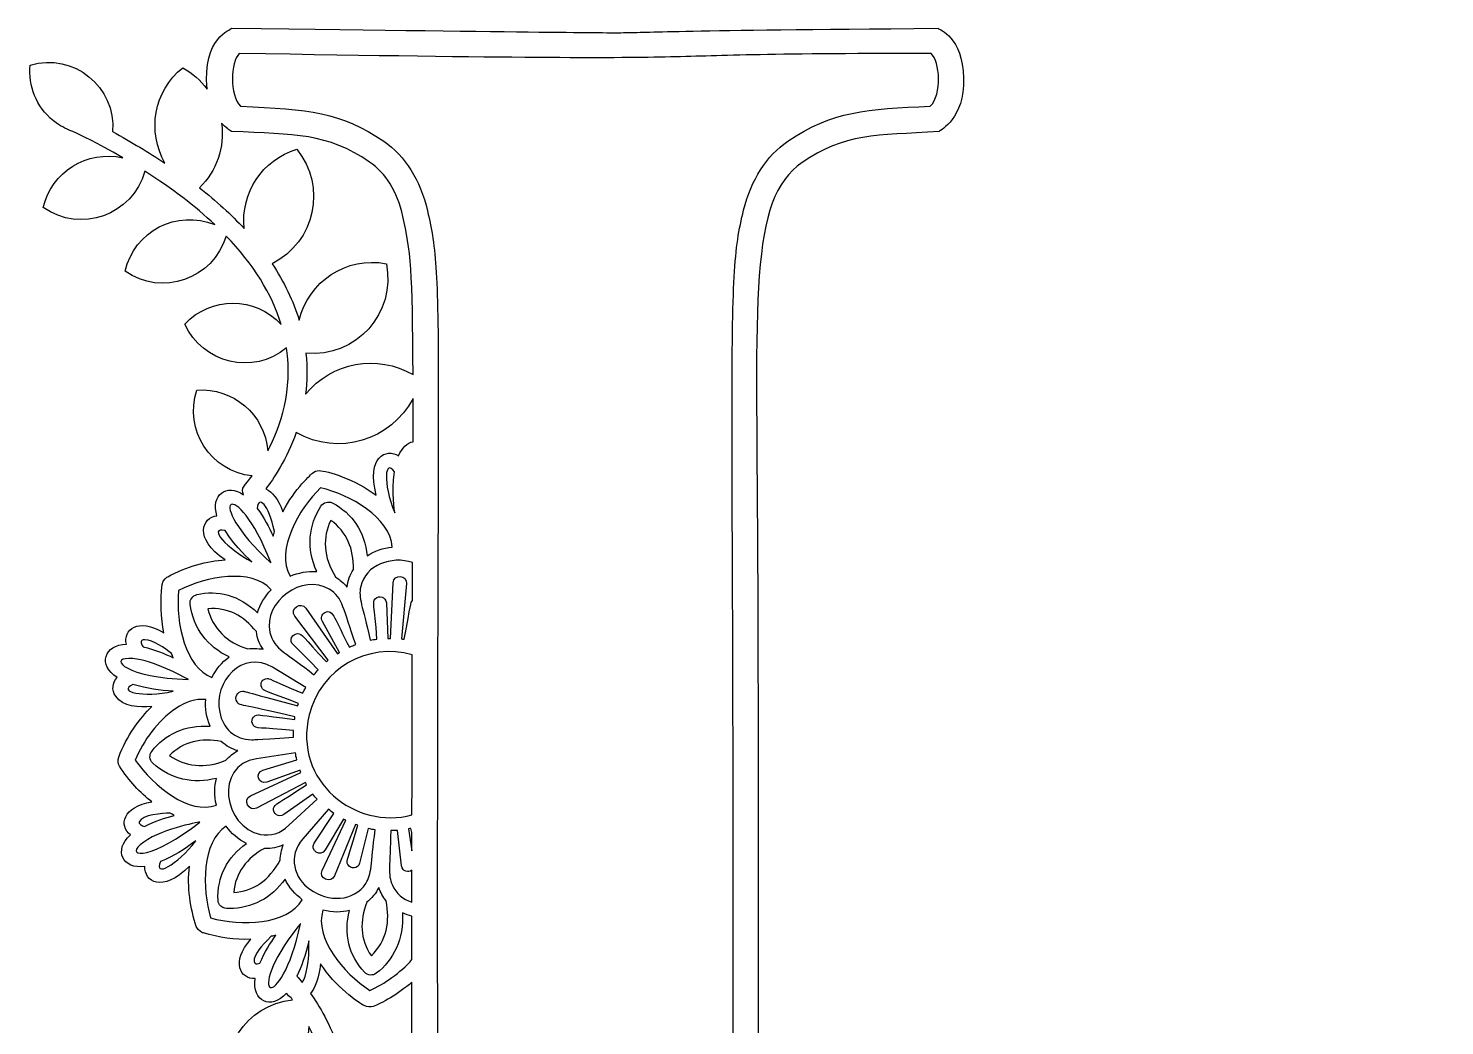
# Model space of a CAD drawing. Header units: millimetres. Extents: x -471 to 1551, y -2688 to 316.
# Drawn here: x 1432.1 to 1534.9, y -527.5 to -455.1 of the extents above; entities that cross this region are included whole.
import ezdxf

# ---------------------------------------------------------------- set-up
doc = ezdxf.new("R2010")
doc.units = ezdxf.units.MM
doc.header["$MEASUREMENT"] = 0
doc.layers.add('Layer 1', color=7, linetype='Continuous')

msp = doc.modelspace()

# ---------------------------------------------------------------- linework, layer by layer
at = {"layer": 'Layer 1', "color": 250}
for points, knots in [([(1534.3241, -535.3983), (1530.5092, -533.5369), (1526.4547, -534.5874), (1526.0677, -534.5874), (1526.0677, -534.5874), (1525.9018, -535.0297), (1524.5011, -541.4064), (1520.4651, -546.9352), (1520.4651, -546.9352), (1517.5532, -545.7926), (1513.8858, -545.9216), (1513.1485, -547.2485), (1513.1485, -547.2485), (1510.9923, -548.5018), (1508.8913, -549.5522), (1506.9377, -550.3632), (1506.9377, -550.3632), (1507.0667, -550.1236), (1507.251, -549.8103), (1507.4722, -549.4232), (1507.4722, -549.4232), (1509.1493, -549.4601), (1511.7663, -547.0458), (1512.7799, -545.3318), (1512.7799, -545.3318), (1513.7567, -543.6916), (1513.7014, -541.7197), (1512.5956, -539.7661), (1512.5956, -539.7661), (1512.5588, -539.7108), (1512.485, -539.674), (1512.3929, -539.674), (1512.3929, -539.674), (1510.2919, -539.7293), (1508.3568, -540.5217), (1507.2879, -542.3094), (1507.2879, -542.3094), (1506.2558, -544.0049), (1505.3528, -547.3591), (1506.2374, -548.7413), (1506.2374, -548.7413), (1505.4633, -549.9208), (1504.9473, -550.6764), (1505.4265, -550.9529), (1505.4265, -550.9529), (1501.7774, -552.2798), (1498.5154, -552.7774), (1495.6588, -552.4641), (1495.6588, -552.4641), (1496.5434, -552.1323), (1500.9297, -550.1604), (1501.6485, -549.6259), (1501.6485, -549.6259), (1502.7358, -548.7598), (1503.7126, -547.6171), (1504.8368, -545.8848), (1504.8368, -545.8848), (1504.8921, -545.8111), (1504.8921, -545.7005), (1504.8368, -545.6268), (1504.8368, -545.6268), (1501.0403, -540.0057), (1492.3046, -545.9954), (1493.1524, -551.2109), (1493.1524, -551.2109), (1493.2077, -551.5243), (1493.3183, -551.8007), (1493.4473, -552.0219), (1493.4473, -552.0219), (1489.8535, -550.9714), (1487.2918, -548.4649), (1485.7805, -545.2398), (1485.7805, -545.2398), (1487.0338, -545.7374), (1492.2125, -545.2029), (1493.4656, -544.9818), (1493.4656, -544.9818), (1496.3591, -544.5026), (1498.6444, -542.4384), (1498.9761, -542.0699), (1498.9761, -542.0699), (1498.9761, -542.0699), (1499.3078, -541.7381), (1499.3078, -541.7381), (1499.3078, -541.7381), (1499.5105, -541.5354), (1499.2341, -541.3143), (1499.1051, -541.0378), (1499.1051, -541.0378), (1495.5298, -535.4536), (1486.4993, -539.1764), (1485.0065, -543.0467), (1485.0065, -543.0467), (1485.0802, -519.3462), (1485.025, -503.6442), (1484.9881, -493.2131), (1484.9881, -493.2131), (1484.9144, -474.6545), (1484.3246, -467.5591), (1488.2132, -464.8867), (1488.2132, -464.8867), (1491.3463, -462.7305), (1493.521, -462.9148), (1498.1652, -462.6383), (1498.1652, -462.6383), (1498.2758, -462.4909), (1500.0082, -461.7353), (1499.9345, -458.7497), (1499.9345, -458.7497), (1499.8791, -455.7457), (1498.1837, -455.2481), (1498.0915, -455.1375), (1498.0915, -455.1375), (1459.3525, -455.4324), (1493.5947, -455.672), (1446.8204, -455.1375), (1446.8204, -455.1375), (1446.7835, -455.2297), (1444.6825, -455.8195), (1445.0327, -459.5422), (1445.0327, -459.5422), (1444.5719, -458.9156), (1443.9637, -458.3811), (1443.2634, -457.9941), (1443.2634, -457.9941), (1441.1624, -459.708), (1440.6649, -462.6383), (1441.9733, -464.9236), (1441.9733, -464.9236), (1440.8123, -464.1495), (1439.5406, -463.394), (1438.1769, -462.6383), (1438.1769, -462.6383), (1438.4349, -459.3763), (1435.3203, -456.8699), (1432.1872, -457.8098), (1432.1872, -457.8098), (1432.0582, -459.3026), (1432.6111, -460.8323), (1433.8828, -461.8459), (1433.8828, -461.8459), (1434.9332, -462.6937), (1434.9332, -462.2145), (1438.914, -464.5366), (1438.914, -464.5366), (1436.3339, -463.9468), (1433.7353, -465.5687), (1433.1455, -468.1488), (1433.1455, -468.1488), (1435.8547, -470.047), (1439.6143, -468.7017), (1440.5173, -465.5134), (1440.5173, -465.5134), (1442.4893, -466.7666), (1444.1848, -468.0567), (1445.5855, -469.3836), (1445.5855, -469.3836), (1442.8579, -468.2594), (1439.7433, -469.8444), (1439.0798, -472.7746), (1439.0798, -472.7746), (1441.7521, -474.636), (1445.4748, -473.3459), (1446.4148, -470.2129), (1446.4148, -470.2129), (1448.4052, -472.2586), (1449.7136, -474.3964), (1450.414, -476.6264), (1450.414, -476.6264), (1448.5158, -474.5992), (1445.309, -474.5807), (1443.4107, -476.608), (1443.4107, -476.608), (1444.7008, -479.4645), (1448.3683, -480.3308), (1450.801, -478.3404), (1450.801, -478.3404), (1451.2618, -481.3997), (1450.3772, -484.0167), (1449.4372, -485.8043), (1449.4372, -485.8043), (1449.2345, -483.1873), (1446.9492, -481.1969), (1444.277, -481.3997), (1444.277, -481.3997), (1443.3555, -484.2932), (1445.2722, -487.2972), (1448.2946, -487.6289), (1448.2946, -487.6289), (1447.8155, -488.2739), (1447.4285, -488.5135), (1447.6865, -489.0111), (1447.6865, -489.0111), (1446.4517, -488.1265), (1445.2722, -489.0296), (1445.7514, -490.5224), (1445.7514, -490.5224), (1444.7009, -490.633), (1444.019, -492.1257), (1446.3411, -493.7291), (1446.3411, -493.7291), (1445.0695, -493.7844), (1443.5214, -494.2083), (1442.176, -494.9455), (1442.176, -494.9455), (1442.1576, -494.964), (1441.8074, -495.1114), (1441.7706, -495.5168), (1441.7706, -495.5168), (1441.6416, -496.6963), (1441.6784, -497.9127), (1441.8996, -499.0185), (1441.8996, -499.0185), (1440.0013, -497.8574), (1438.9324, -498.8158), (1439.172, -499.8478), (1439.172, -499.8478), (1437.5502, -499.8662), (1437.0895, -501.3774), (1438.5086, -502.262), (1438.5086, -502.262), (1438.1584, -502.6306), (1438.0847, -503.1651), (1438.3979, -503.6258), (1438.3979, -503.6258), (1438.914, -504.4183), (1440.0935, -504.4367), (1441.0333, -504.363), (1441.0333, -504.363), (1440.1303, -505.2107), (1439.2088, -506.5192), (1438.6191, -508.0305), (1438.6191, -508.0305), (1438.5454, -508.2516), (1438.5638, -508.5096), (1438.6744, -508.6939), (1438.6744, -508.6939), (1439.3379, -509.7444), (1440.1856, -510.6475), (1441.0334, -511.2925), (1441.0334, -511.2925), (1438.8956, -511.6242), (1438.6192, -513.0249), (1439.4669, -513.6883), (1439.4669, -513.6883), (1438.2321, -514.7757), (1438.8771, -516.2132), (1440.5173, -515.9736), (1440.5173, -515.9736), (1440.462, -517.0609), (1441.7521, -517.9455), (1443.761, -515.9551), (1443.761, -515.9551), (1443.5583, -517.4295), (1443.8347, -519.0881), (1444.2401, -520.3229), (1444.2401, -520.3229), (1444.3691, -520.7099), (1444.7561, -520.8021), (1444.7746, -520.8021), (1444.7746, -520.8021), (1445.8619, -521.1338), (1447.0783, -521.2997), (1448.2025, -521.2628), (1448.2025, -521.2628), (1446.7466, -522.9215), (1447.4469, -524.1563), (1448.5158, -524.1194), (1448.5158, -524.1194), (1448.2578, -525.7596), (1449.6953, -526.4231), (1450.7827, -525.1883), (1450.7827, -525.1883), (1450.8749, -525.2989), (1451.0039, -525.4279), (1451.1329, -525.5016), (1451.1329, -525.5016), (1451.1697, -525.557), (1451.2066, -525.5938), (1451.2435, -525.6675), (1451.2435, -525.6675), (1447.8525, -525.9993), (1445.6593, -529.3718), (1446.6914, -532.6155), (1446.6914, -532.6155), (1449.6954, -532.8366), (1452.2571, -530.5329), (1452.4229, -527.5842), (1452.4229, -527.5842), (1453.4734, -529.593), (1454.5055, -532.5602), (1453.971, -536.0434), (1453.971, -536.0434), (1451.2803, -533.7765), (1447.1705, -534.698), (1445.6777, -537.9048), (1445.6777, -537.9048), (1447.8339, -540.2085), (1451.5014, -540.1348), (1453.5656, -537.7389), (1453.5656, -537.7389), (1452.8099, -540.2823), (1451.3172, -542.7334), (1449.0319, -545.0739), (1449.0319, -545.0739), (1448.0366, -541.5539), (1443.8531, -540.061), (1440.8491, -542.162), (1440.8491, -542.162), (1441.6047, -545.4609), (1445.1985, -547.2302), (1448.2762, -545.848), (1448.2762, -545.848), (1446.6545, -547.3776), (1444.7378, -548.852), (1442.4709, -550.2895), (1442.4709, -550.2895), (1441.5126, -546.6958), (1437.2922, -545.1661), (1434.2697, -547.2855), (1434.2697, -547.2855), (1434.9332, -550.2712), (1437.9925, -552.0588), (1440.9228, -551.2479), (1440.9228, -551.2479), (1439.7617, -551.9298), (1438.5269, -552.6116), (1437.2, -553.2567), (1437.2, -553.2567), (1434.6567, -553.828), (1432.9428, -556.187), (1433.1824, -558.7856), (1433.1824, -558.7856), (1436.7024, -559.8545), (1440.1672, -557.0164), (1439.8355, -553.3489), (1439.8355, -553.3489), (1441.3836, -552.5011), (1442.8211, -551.6349), (1444.1664, -550.7503), (1444.1664, -550.7503), (1442.8027, -552.9987), (1443.0422, -555.8737), (1444.7562, -557.8457), (1444.7562, -557.8457), (1444.9958, -558.0484), (1445.2354, -558.2512), (1445.475, -558.4724), (1445.475, -558.4724), (1445.1617, -559.099), (1444.9958, -559.8914), (1444.9958, -560.8314), (1444.9958, -560.8314), (1444.9958, -563.8907), (1446.6176, -564.462), (1446.7651, -564.6279), (1446.7651, -564.6279), (1446.7651, -564.6279), (1447.0599, -564.6279), (1447.0599, -564.6279), (1447.0599, -564.6279), (1497.4648, -563.7801), (1529.6245, -564.6463), (1530.2327, -564.6463), (1530.2327, -564.6463), (1530.2327, -564.6463), (1530.3986, -563.8907), (1530.3986, -563.8907), (1530.3986, -563.8907), (1533.4579, -549.2576), (1534.7848, -536.2278), (1534.8585, -535.7118), (1534.8585, -535.7118), (1534.8585, -535.7118), (1534.3241, -535.3983), (1534.3241, -535.3983)], [0, 0, 0, 0, 0.01052632, 0.01052632, 0.01052632, 0.01052632, 0.02105263, 0.02105263, 0.02105263, 0.02105263, 0.03157895, 0.03157895, 0.03157895, 0.03157895, 0.04210526, 0.04210526, 0.04210526, 0.04210526, 0.05263158, 0.05263158, 0.05263158, 0.05263158, 0.06315789, 0.06315789, 0.06315789, 0.06315789, 0.07368421, 0.07368421, 0.07368421, 0.07368421, 0.08421053, 0.08421053, 0.08421053, 0.08421053, 0.09473684, 0.09473684, 0.09473684, 0.09473684, 0.10526316, 0.10526316, 0.10526316, 0.10526316, 0.11578947, 0.11578947, 0.11578947, 0.11578947, 0.12631579, 0.12631579, 0.12631579, 0.12631579, 0.13684211, 0.13684211, 0.13684211, 0.13684211, 0.14736842, 0.14736842, 0.14736842, 0.14736842, 0.15789474, 0.15789474, 0.15789474, 0.15789474, 0.16842105, 0.16842105, 0.16842105, 0.16842105, 0.17894737, 0.17894737, 0.17894737, 0.17894737, 0.18947368, 0.18947368, 0.18947368, 0.18947368, 0.2, 0.2, 0.2, 0.2, 0.21052632, 0.21052632, 0.21052632, 0.21052632, 0.22105263, 0.22105263, 0.22105263, 0.22105263, 0.23157895, 0.23157895, 0.23157895, 0.23157895, 0.24210526, 0.24210526, 0.24210526, 0.24210526, 0.25263158, 0.25263158, 0.25263158, 0.25263158, 0.26315789, 0.26315789, 0.26315789, 0.26315789, 0.27368421, 0.27368421, 0.27368421, 0.27368421, 0.28421053, 0.28421053, 0.28421053, 0.28421053, 0.29473684, 0.29473684, 0.29473684, 0.29473684, 0.30526316, 0.30526316, 0.30526316, 0.30526316, 0.31578947, 0.31578947, 0.31578947, 0.31578947, 0.32631579, 0.32631579, 0.32631579, 0.32631579, 0.33684211, 0.33684211, 0.33684211, 0.33684211, 0.34736842, 0.34736842, 0.34736842, 0.34736842, 0.35789474, 0.35789474, 0.35789474, 0.35789474, 0.36842105, 0.36842105, 0.36842105, 0.36842105, 0.37894737, 0.37894737, 0.37894737, 0.37894737, 0.38947368, 0.38947368, 0.38947368, 0.38947368, 0.4, 0.4, 0.4, 0.4, 0.41052632, 0.41052632, 0.41052632, 0.41052632, 0.42105263, 0.42105263, 0.42105263, 0.42105263, 0.43157895, 0.43157895, 0.43157895, 0.43157895, 0.44210526, 0.44210526, 0.44210526, 0.44210526, 0.45263158, 0.45263158, 0.45263158, 0.45263158, 0.46315789, 0.46315789, 0.46315789, 0.46315789, 0.47368421, 0.47368421, 0.47368421, 0.47368421, 0.48421053, 0.48421053, 0.48421053, 0.48421053, 0.49473684, 0.49473684, 0.49473684, 0.49473684, 0.50526316, 0.50526316, 0.50526316, 0.50526316, 0.51578947, 0.51578947, 0.51578947, 0.51578947, 0.52631579, 0.52631579, 0.52631579, 0.52631579, 0.53684211, 0.53684211, 0.53684211, 0.53684211, 0.54736842, 0.54736842, 0.54736842, 0.54736842, 0.55789474, 0.55789474, 0.55789474, 0.55789474, 0.56842105, 0.56842105, 0.56842105, 0.56842105, 0.57894737, 0.57894737, 0.57894737, 0.57894737, 0.58947368, 0.58947368, 0.58947368, 0.58947368, 0.6, 0.6, 0.6, 0.6, 0.61052632, 0.61052632, 0.61052632, 0.61052632, 0.62105263, 0.62105263, 0.62105263, 0.62105263, 0.63157895, 0.63157895, 0.63157895, 0.63157895, 0.64210526, 0.64210526, 0.64210526, 0.64210526, 0.65263158, 0.65263158, 0.65263158, 0.65263158, 0.66315789, 0.66315789, 0.66315789, 0.66315789, 0.67368421, 0.67368421, 0.67368421, 0.67368421, 0.68421053, 0.68421053, 0.68421053, 0.68421053, 0.69473684, 0.69473684, 0.69473684, 0.69473684, 0.70526316, 0.70526316, 0.70526316, 0.70526316, 0.71578947, 0.71578947, 0.71578947, 0.71578947, 0.72631579, 0.72631579, 0.72631579, 0.72631579, 0.73684211, 0.73684211, 0.73684211, 0.73684211, 0.74736842, 0.74736842, 0.74736842, 0.74736842, 0.75789474, 0.75789474, 0.75789474, 0.75789474, 0.76842105, 0.76842105, 0.76842105, 0.76842105, 0.77894737, 0.77894737, 0.77894737, 0.77894737, 0.78947368, 0.78947368, 0.78947368, 0.78947368, 0.8, 0.8, 0.8, 0.8, 0.81052632, 0.81052632, 0.81052632, 0.81052632, 0.82105263, 0.82105263, 0.82105263, 0.82105263, 0.83157895, 0.83157895, 0.83157895, 0.83157895, 0.84210526, 0.84210526, 0.84210526, 0.84210526, 0.85263158, 0.85263158, 0.85263158, 0.85263158, 0.86315789, 0.86315789, 0.86315789, 0.86315789, 0.87368421, 0.87368421, 0.87368421, 0.87368421, 0.88421053, 0.88421053, 0.88421053, 0.88421053, 0.89473684, 0.89473684, 0.89473684, 0.89473684, 0.90526316, 0.90526316, 0.90526316, 0.90526316, 0.91578947, 0.91578947, 0.91578947, 0.91578947, 0.92631579, 0.92631579, 0.92631579, 0.92631579, 0.93684211, 0.93684211, 0.93684211, 0.93684211, 0.94736842, 0.94736842, 0.94736842, 0.94736842, 0.95789474, 0.95789474, 0.95789474, 0.95789474, 0.96842105, 0.96842105, 0.96842105, 0.96842105, 0.97894737, 0.97894737, 0.97894737, 0.97894737, 1, 1, 1, 1]), ([(1528.7952, -562.7294), (1497.5939, -562.0659), (1464.6234, -562.4529), (1447.4286, -562.7479), (1447.4286, -562.7479), (1446.6914, -561.9554), (1446.6914, -559.6332), (1447.4286, -558.9145), (1447.4286, -558.9145), (1452.2572, -558.7302), (1454.782, -558.4907), (1457.8597, -556.3712), (1457.8597, -556.3712), (1459.4263, -555.3023), (1460.4951, -553.6252), (1461.0296, -551.3768), (1461.0296, -551.3768), (1461.5272, -549.2942), (1461.7852, -546.5114), (1461.7852, -543.1019), (1461.7852, -543.1019), (1461.5641, -475.3731), (1462.3381, -473.8988), (1461.0296, -468.3883), (1461.0296, -468.3883), (1460.4951, -466.1215), (1459.4262, -464.426), (1457.8597, -463.3386), (1457.8597, -463.3386), (1454.7636, -461.2192), (1452.3862, -460.998), (1447.447, -460.7953), (1447.447, -460.7953), (1446.6729, -459.9843), (1446.7098, -457.5885), (1447.3733, -456.9619), (1447.3733, -456.9619), (1488.6188, -457.6622), (1471.7925, -456.9619), (1497.5755, -456.9619), (1497.5755, -456.9619), (1498.239, -457.5701), (1498.4048, -459.9106), (1497.5202, -460.7953), (1497.5202, -460.7953), (1492.9496, -460.998), (1490.4064, -461.127), (1487.1812, -463.3386), (1487.1812, -463.3386), (1485.6147, -464.4075), (1484.5458, -466.1031), (1483.9744, -468.333), (1483.9744, -468.333), (1482.5738, -473.8803), (1483.4031, -477.8242), (1483.182, -543.5258), (1483.182, -543.5258), (1483.182, -549.4416), (1484.0113, -557.606), (1489.9272, -557.606), (1489.9272, -557.606), (1499.2894, -557.3848), (1510.8817, -559.0251), (1518.6221, -551.7823), (1518.6221, -551.7823), (1522.5844, -548.0779), (1525.5701, -542.8439), (1527.5052, -536.2092), (1527.5052, -536.2092), (1529.5509, -535.9696), (1531.3569, -536.1539), (1532.9235, -536.7622), (1532.9235, -536.7622), (1531.8914, -545.7373), (1530.5092, -554.4545), (1528.7952, -562.7294)], [0, 0, 0, 0, 0.05, 0.05, 0.05, 0.05, 0.1, 0.1, 0.1, 0.1, 0.15, 0.15, 0.15, 0.15, 0.2, 0.2, 0.2, 0.2, 0.25, 0.25, 0.25, 0.25, 0.3, 0.3, 0.3, 0.3, 0.35, 0.35, 0.35, 0.35, 0.4, 0.4, 0.4, 0.4, 0.45, 0.45, 0.45, 0.45, 0.5, 0.5, 0.5, 0.5, 0.55, 0.55, 0.55, 0.55, 0.6, 0.6, 0.6, 0.6, 0.65, 0.65, 0.65, 0.65, 0.7, 0.7, 0.7, 0.7, 0.75, 0.75, 0.75, 0.75, 0.8, 0.8, 0.8, 0.8, 0.85, 0.85, 0.85, 0.85, 0.9, 0.9, 0.9, 0.9, 1, 1, 1, 1]), ([(1449.7507, -472.2216), (1452.8837, -470.6551), (1453.7315, -466.6191), (1451.5384, -463.9099), (1451.5384, -463.9099), (1449.032, -464.684), (1447.4654, -467.0982), (1447.7234, -469.6599), (1447.7234, -469.6599), (1446.7835, -468.6647), (1445.6962, -467.6695), (1444.4798, -466.7112), (1444.4798, -466.7112), (1445.7146, -465.5133), (1446.3412, -463.7809), (1446.0832, -462.0301), (1446.0832, -462.0301), (1446.3965, -462.3619), (1446.6545, -462.5277), (1446.802, -462.6199), (1446.802, -462.6199), (1451.4278, -462.8595), (1453.7131, -462.712), (1456.8277, -464.8499), (1456.8277, -464.8499), (1458.0256, -465.6608), (1458.8181, -466.9509), (1459.2419, -468.7938), (1459.2419, -468.7938), (1459.7948, -471.1529), (1459.9607, -472.7931), (1459.9791, -480.2755), (1459.9791, -480.2755), (1457.3805, -478.7642), (1454.0632, -479.3724), (1452.1833, -481.6945), (1452.1833, -481.6945), (1452.2939, -480.7731), (1452.3123, -479.7778), (1452.2018, -478.7274), (1452.2018, -478.7274), (1455.8509, -479.0591), (1458.7627, -475.797), (1458.044, -472.2217), (1458.044, -472.2217), (1455.1505, -471.6688), (1452.3676, -473.5118), (1451.7226, -476.3315), (1451.7226, -476.3315), (1451.2803, -474.9124), (1450.6353, -473.567), (1449.7507, -472.2216)], [0, 0, 0, 0, 0.07142857, 0.07142857, 0.07142857, 0.07142857, 0.14285714, 0.14285714, 0.14285714, 0.14285714, 0.21428571, 0.21428571, 0.21428571, 0.21428571, 0.28571429, 0.28571429, 0.28571429, 0.28571429, 0.35714286, 0.35714286, 0.35714286, 0.35714286, 0.42857143, 0.42857143, 0.42857143, 0.42857143, 0.5, 0.5, 0.5, 0.5, 0.57142857, 0.57142857, 0.57142857, 0.57142857, 0.64285714, 0.64285714, 0.64285714, 0.64285714, 0.71428571, 0.71428571, 0.71428571, 0.71428571, 0.78571429, 0.78571429, 0.78571429, 0.78571429, 0.85714286, 0.85714286, 0.85714286, 0.85714286, 1, 1, 1, 1]), ([(1451.5015, -484.4773), (1454.5608, -486.2281), (1458.3757, -485.0486), (1459.9791, -482.0078), (1459.9791, -482.0078), (1459.9791, -482.9661), (1459.9791, -484.0166), (1459.9791, -485.1408), (1459.9791, -485.1408), (1459.5552, -485.2329), (1459.1681, -485.5831), (1458.9286, -486.1729), (1458.9286, -486.1729), (1458.0624, -485.6016), (1456.588, -486.2097), (1457.3068, -489.0294), (1457.3068, -489.0294), (1455.8324, -487.9052), (1453.7315, -487.2417), (1453.1786, -487.2417), (1453.1786, -487.2417), (1452.9759, -487.2417), (1452.8099, -487.297), (1452.6809, -487.426), (1452.6809, -487.426), (1452.6625, -487.4445), (1451.3909, -488.5503), (1450.5247, -490.2274), (1450.5247, -490.2274), (1450.2114, -489.2874), (1449.7322, -488.7714), (1449.2899, -488.5687), (1449.2899, -488.5687), (1449.8428, -487.8684), (1450.8012, -486.4309), (1451.5015, -484.4773)], [0, 0, 0, 0, 0.1, 0.1, 0.1, 0.1, 0.2, 0.2, 0.2, 0.2, 0.3, 0.3, 0.3, 0.3, 0.4, 0.4, 0.4, 0.4, 0.5, 0.5, 0.5, 0.5, 0.6, 0.6, 0.6, 0.6, 0.7, 0.7, 0.7, 0.7, 0.8, 0.8, 0.8, 0.8, 1, 1, 1, 1]), ([(1458.6521, -490.3011), (1457.7491, -488.108), (1457.9518, -486.3203), (1458.6337, -487.3339), (1458.6337, -487.3339), (1458.4126, -488.9004), (1458.6521, -490.1536), (1458.6521, -490.3011)], [0, 0, 0, 0, 0.33333333, 0.33333333, 0.33333333, 0.33333333, 1, 1, 1, 1]), ([(1449.6585, -493.9132), (1449.6585, -493.9132), (1449.6585, -493.9317), (1449.6585, -493.9317), (1449.6585, -493.9317), (1444.4798, -489.2137), (1447.1337, -487.4076), (1449.6585, -493.9132)], [0, 0, 0, 0, 0.33333333, 0.33333333, 0.33333333, 0.33333333, 1, 1, 1, 1]), ([(1449.9165, -491.6648), (1449.8797, -491.7938), (1449.8612, -491.886), (1449.8244, -491.9966), (1449.8244, -491.9966), (1449.5295, -491.3516), (1449.1794, -490.6512), (1448.6633, -489.9877), (1448.6633, -489.9877), (1448.7555, -489.011), (1449.4927, -489.6744), (1449.9165, -491.6648)], [0, 0, 0, 0, 0.25, 0.25, 0.25, 0.25, 0.5, 0.5, 0.5, 0.5, 1, 1, 1, 1]), ([(1458.4679, -492.7891), (1457.8229, -492.8444), (1457.1778, -493.0655), (1456.6434, -493.4341), (1456.6434, -493.4341), (1456.4775, -491.7201), (1455.6113, -490.3564), (1454.1185, -489.5823), (1454.1185, -489.5823), (1453.842, -489.4533), (1453.4735, -489.5454), (1453.2892, -489.8219), (1453.2892, -489.8219), (1452.4046, -491.1857), (1452.2202, -492.8996), (1452.9943, -494.5768), (1452.9943, -494.5768), (1452.3309, -494.5215), (1451.6674, -494.6505), (1451.0592, -494.9085), (1451.0592, -494.9085), (1449.9903, -492.9918), (1451.7042, -490.0063), (1453.2708, -488.495), (1453.2708, -488.495), (1455.3717, -488.9741), (1458.3389, -490.6328), (1458.4679, -492.7891)], [0, 0, 0, 0, 0.125, 0.125, 0.125, 0.125, 0.25, 0.25, 0.25, 0.25, 0.375, 0.375, 0.375, 0.375, 0.5, 0.5, 0.5, 0.5, 0.625, 0.625, 0.625, 0.625, 0.75, 0.75, 0.75, 0.75, 1, 1, 1, 1]), ([(1446.3412, -491.5911), (1447.1705, -492.9181), (1448.1473, -493.7105), (1448.2763, -493.858), (1448.2763, -493.858), (1446.4886, -492.8996), (1445.0327, -491.3147), (1446.3412, -491.5911)], [0, 0, 0, 0, 0.33333333, 0.33333333, 0.33333333, 0.33333333, 1, 1, 1, 1]), ([(1455.6481, -494.4109), (1455.4085, -494.7795), (1455.2427, -495.2402), (1455.1873, -495.7009), (1455.1873, -495.7009), (1454.9477, -495.4061), (1454.6713, -495.1665), (1454.358, -494.9638), (1454.358, -494.9638), (1453.455, -493.5078), (1453.4181, -492.0703), (1454.0079, -490.854), (1454.0079, -490.854), (1455.1874, -491.6833), (1455.685, -492.9365), (1455.6481, -494.4109)], [0, 0, 0, 0, 0.2, 0.2, 0.2, 0.2, 0.4, 0.4, 0.4, 0.4, 0.6, 0.6, 0.6, 0.6, 1, 1, 1, 1]), ([(1459.9422, -493.9132), (1459.9422, -494.7979), (1459.9422, -495.7193), (1459.9422, -496.6777), (1459.9422, -496.6777), (1459.7764, -496.8436), (1459.8501, -496.8989), (1459.3341, -499.479), (1459.3341, -499.479), (1459.3156, -499.479), (1459.1314, -499.4606), (1459.1498, -499.4606), (1459.1498, -499.4606), (1459.1498, -499.4606), (1459.5184, -495.4429), (1459.5184, -495.4429), (1459.5184, -495.4429), (1459.5737, -494.8163), (1458.5601, -494.7426), (1458.5416, -495.3876), (1458.5416, -495.3876), (1458.5416, -495.3876), (1458.3389, -499.4237), (1458.3389, -499.4237), (1458.3389, -499.4237), (1458.3389, -499.4237), (1458.1546, -499.4237), (1458.1546, -499.4237), (1458.1546, -499.4237), (1458.1546, -499.4237), (1458.044, -496.8436), (1458.044, -496.8436), (1458.044, -496.8436), (1458.0255, -496.4197), (1457.4911, -496.2354), (1457.2331, -496.5487), (1457.2331, -496.5487), (1457.0119, -496.8252), (1457.1777, -496.8989), (1457.3621, -499.479), (1457.3621, -499.479), (1457.1777, -499.4975), (1457.0303, -499.5159), (1456.8644, -499.5527), (1456.8644, -499.5527), (1456.3115, -496.991), (1455.9983, -496.5302), (1456.1825, -495.6641), (1456.1825, -495.6641), (1456.5327, -494.0792), (1458.431, -493.4157), (1459.9422, -493.9132)], [0, 0, 0, 0, 0.07142857, 0.07142857, 0.07142857, 0.07142857, 0.14285714, 0.14285714, 0.14285714, 0.14285714, 0.21428571, 0.21428571, 0.21428571, 0.21428571, 0.28571429, 0.28571429, 0.28571429, 0.28571429, 0.35714286, 0.35714286, 0.35714286, 0.35714286, 0.42857143, 0.42857143, 0.42857143, 0.42857143, 0.5, 0.5, 0.5, 0.5, 0.57142857, 0.57142857, 0.57142857, 0.57142857, 0.64285714, 0.64285714, 0.64285714, 0.64285714, 0.71428571, 0.71428571, 0.71428571, 0.71428571, 0.78571429, 0.78571429, 0.78571429, 0.78571429, 0.85714286, 0.85714286, 0.85714286, 0.85714286, 1, 1, 1, 1]), ([(1442.9686, -495.9405), (1444.9958, -494.9085), (1448.2395, -494.3003), (1449.6954, -495.8852), (1449.6954, -495.8852), (1449.2162, -496.3829), (1448.8845, -496.9357), (1448.7002, -497.5623), (1448.7002, -497.5623), (1447.3732, -496.2722), (1445.7698, -495.8852), (1444.2955, -496.2354), (1444.2955, -496.2354), (1443.9822, -496.3091), (1443.761, -496.6224), (1443.7979, -496.9357), (1443.7979, -496.9357), (1444.0559, -498.6865), (1445.0327, -500.0134), (1446.6361, -500.769), (1446.6361, -500.769), (1446.0831, -501.156), (1445.6961, -501.6721), (1445.3828, -502.2618), (1445.3828, -502.2618), (1443.4846, -501.5247), (1442.729, -498.3733), (1442.9686, -495.9405)], [0, 0, 0, 0, 0.125, 0.125, 0.125, 0.125, 0.25, 0.25, 0.25, 0.25, 0.375, 0.375, 0.375, 0.375, 0.5, 0.5, 0.5, 0.5, 0.625, 0.625, 0.625, 0.625, 0.75, 0.75, 0.75, 0.75, 1, 1, 1, 1]), ([(1453.8973, -495.8484), (1454.9294, -496.4566), (1454.8741, -497.2859), (1455.8324, -499.866), (1455.8324, -499.866), (1455.5744, -499.9582), (1455.6297, -499.9397), (1455.3717, -500.0687), (1455.3717, -500.0687), (1454.3027, -498.1152), (1454.2106, -497.2122), (1453.584, -497.5439), (1453.584, -497.5439), (1453.3443, -497.6545), (1453.2706, -497.9493), (1453.3996, -498.1889), (1453.3996, -498.1889), (1453.3996, -498.1889), (1454.6529, -500.4373), (1454.6529, -500.4373), (1454.6529, -500.4373), (1454.5976, -500.4741), (1454.6344, -500.4557), (1454.487, -500.5294), (1454.487, -500.5294), (1454.487, -500.5294), (1452.2018, -497.2306), (1452.2018, -497.2306), (1452.2018, -497.2306), (1451.8516, -496.6961), (1451.0039, -497.2859), (1451.3909, -497.8019), (1451.3909, -497.8019), (1451.3909, -497.8019), (1453.8236, -501.0087), (1453.8236, -501.0087), (1453.8236, -501.0087), (1453.7867, -501.0455), (1453.7314, -501.0824), (1453.6946, -501.1193), (1453.6946, -501.1193), (1451.9438, -499.2947), (1451.9622, -499.0736), (1451.5936, -499.0736), (1451.5936, -499.0736), (1451.3539, -499.0736), (1451.1328, -499.2579), (1451.1328, -499.5343), (1451.1328, -499.5343), (1451.1328, -499.8845), (1451.3539, -499.8845), (1453.1047, -501.6906), (1453.1047, -501.6906), (1453.0126, -501.8012), (1452.902, -501.9302), (1452.7914, -502.0592), (1452.7914, -502.0592), (1450.8747, -500.5111), (1449.8796, -500.2531), (1449.5846, -498.9815), (1449.5846, -498.9815), (1449.1056, -496.733), (1451.9622, -494.6873), (1453.8973, -495.8484)], [0, 0, 0, 0, 0.05882353, 0.05882353, 0.05882353, 0.05882353, 0.11764706, 0.11764706, 0.11764706, 0.11764706, 0.17647059, 0.17647059, 0.17647059, 0.17647059, 0.23529412, 0.23529412, 0.23529412, 0.23529412, 0.29411765, 0.29411765, 0.29411765, 0.29411765, 0.35294118, 0.35294118, 0.35294118, 0.35294118, 0.41176471, 0.41176471, 0.41176471, 0.41176471, 0.47058824, 0.47058824, 0.47058824, 0.47058824, 0.52941176, 0.52941176, 0.52941176, 0.52941176, 0.58823529, 0.58823529, 0.58823529, 0.58823529, 0.64705882, 0.64705882, 0.64705882, 0.64705882, 0.70588235, 0.70588235, 0.70588235, 0.70588235, 0.76470588, 0.76470588, 0.76470588, 0.76470588, 0.82352941, 0.82352941, 0.82352941, 0.82352941, 0.88235294, 0.88235294, 0.88235294, 0.88235294, 1, 1, 1, 1]), ([(1445.088, -497.2675), (1446.5255, -497.1385), (1447.6865, -497.7835), (1448.608, -498.9262), (1448.608, -498.9262), (1448.6633, -499.4053), (1448.8292, -499.8293), (1449.1056, -500.1978), (1449.1056, -500.1978), (1449.0319, -500.1793), (1448.35, -500.1241), (1447.9814, -500.1793), (1447.9814, -500.1793), (1446.4886, -499.7186), (1445.4381, -498.7234), (1445.088, -497.2675)], [0, 0, 0, 0, 0.2, 0.2, 0.2, 0.2, 0.4, 0.4, 0.4, 0.4, 0.6, 0.6, 0.6, 0.6, 1, 1, 1, 1]), ([(1440.5174, -499.5159), (1441.0887, -499.5159), (1441.9918, -500.1609), (1442.4525, -500.5111), (1442.4525, -500.5111), (1442.4894, -500.6033), (1442.5447, -500.7323), (1442.5815, -500.8244), (1442.5815, -500.8244), (1441.9549, -500.5296), (1441.2361, -500.2347), (1440.3884, -500.032), (1440.3884, -500.032), (1440.2042, -499.737), (1440.1489, -499.5159), (1440.5174, -499.5159)], [0, 0, 0, 0, 0.2, 0.2, 0.2, 0.2, 0.4, 0.4, 0.4, 0.4, 0.6, 0.6, 0.6, 0.6, 1, 1, 1, 1]), ([(1449.7691, -501.5063), (1449.7691, -501.5063), (1452.2018, -502.9807), (1452.2018, -502.9807), (1452.2018, -502.9807), (1452.1281, -503.0913), (1452.0359, -503.2571), (1451.9622, -503.4045), (1451.9622, -503.4045), (1449.4373, -502.3356), (1449.5848, -502.3356), (1449.4005, -502.3356), (1449.4005, -502.3356), (1449.0503, -502.3356), (1448.8475, -502.6857), (1448.995, -502.9806), (1448.995, -502.9806), (1449.124, -503.2939), (1449.2715, -503.2018), (1451.6673, -504.1417), (1451.6673, -504.1417), (1451.612, -504.2707), (1451.612, -504.3075), (1451.612, -504.326), (1451.612, -504.326), (1447.5022, -503.2202), (1447.7418, -503.2571), (1447.6128, -503.2571), (1447.6128, -503.2571), (1447.2626, -503.2571), (1446.9861, -503.6809), (1447.2073, -504.0311), (1447.2073, -504.0311), (1447.3916, -504.326), (1447.3363, -504.1417), (1451.4093, -505.1185), (1451.4093, -505.1185), (1451.3908, -505.1921), (1451.4093, -505.1738), (1451.3724, -505.3028), (1451.3724, -505.3028), (1448.7001, -504.971), (1448.8107, -504.971), (1448.7554, -504.971), (1448.7554, -504.971), (1448.3684, -504.971), (1448.1472, -505.4318), (1448.3868, -505.7266), (1448.3868, -505.7266), (1448.6079, -506.0031), (1448.7554, -505.8556), (1451.2986, -506.0952), (1451.2986, -506.0952), (1451.2986, -506.0952), (1451.2986, -506.5928), (1451.2986, -506.5928), (1451.2986, -506.5928), (1448.313, -506.7772), (1448.4236, -506.7772), (1448.2762, -506.7772), (1448.2762, -506.7772), (1447.0414, -506.7772), (1446.1752, -505.9478), (1445.954, -504.7868), (1445.954, -504.7868), (1445.4566, -502.5383), (1447.6313, -500.2162), (1449.7691, -501.5063)], [0, 0, 0, 0, 0.05555556, 0.05555556, 0.05555556, 0.05555556, 0.11111111, 0.11111111, 0.11111111, 0.11111111, 0.16666667, 0.16666667, 0.16666667, 0.16666667, 0.22222222, 0.22222222, 0.22222222, 0.22222222, 0.27777778, 0.27777778, 0.27777778, 0.27777778, 0.33333333, 0.33333333, 0.33333333, 0.33333333, 0.38888889, 0.38888889, 0.38888889, 0.38888889, 0.44444444, 0.44444444, 0.44444444, 0.44444444, 0.5, 0.5, 0.5, 0.5, 0.55555556, 0.55555556, 0.55555556, 0.55555556, 0.61111111, 0.61111111, 0.61111111, 0.61111111, 0.66666667, 0.66666667, 0.66666667, 0.66666667, 0.72222222, 0.72222222, 0.72222222, 0.72222222, 0.77777778, 0.77777778, 0.77777778, 0.77777778, 0.83333333, 0.83333333, 0.83333333, 0.83333333, 0.88888889, 0.88888889, 0.88888889, 0.88888889, 1, 1, 1, 1]), ([(1452.4414, -504.971), (1453.3076, -501.58), (1456.717, -499.6817), (1459.9238, -500.6216), (1459.9238, -500.6216), (1459.9238, -504.0495), (1459.9054, -507.9012), (1459.9054, -512.2323), (1459.9054, -512.2323), (1455.8324, -513.3565), (1451.2619, -509.818), (1452.4414, -504.971)], [0, 0, 0, 0, 0.25, 0.25, 0.25, 0.25, 0.5, 0.5, 0.5, 0.5, 1, 1, 1, 1]), ([(1439.3564, -500.8797), (1440.8492, -500.8797), (1442.8212, -501.967), (1443.6505, -502.3909), (1443.6505, -502.3909), (1443.6505, -502.3909), (1443.669, -502.4094), (1443.669, -502.4094), (1443.669, -502.4094), (1439.1721, -502.2619), (1437.882, -500.8797), (1439.3564, -500.8797)], [0, 0, 0, 0, 0.25, 0.25, 0.25, 0.25, 0.5, 0.5, 0.5, 0.5, 1, 1, 1, 1]), ([(1439.6513, -502.7594), (1440.7017, -503.0912), (1441.5863, -503.1833), (1442.5816, -503.2571), (1442.5816, -503.2571), (1440.37, -503.7362), (1438.4902, -503.3124), (1439.6513, -502.7594)], [0, 0, 0, 0, 0.33333333, 0.33333333, 0.33333333, 0.33333333, 1, 1, 1, 1]), ([(1439.8171, -508.2515), (1440.1304, -507.5512), (1440.5174, -506.8139), (1441.0335, -506.1689), (1441.0335, -506.1689), (1441.9366, -504.9895), (1443.4662, -503.6809), (1444.9406, -503.8652), (1444.9406, -503.8652), (1444.8853, -504.4918), (1444.9774, -505.1553), (1445.2539, -505.8003), (1445.2539, -505.8003), (1443.4478, -505.6713), (1441.9919, -506.3716), (1441.0151, -507.6249), (1441.0151, -507.6249), (1440.8308, -507.8645), (1440.8308, -508.233), (1441.0888, -508.4726), (1441.0888, -508.4726), (1442.4526, -509.689), (1444.0375, -510.0023), (1445.7146, -509.5784), (1445.7146, -509.5784), (1445.5487, -510.1497), (1445.5303, -510.8316), (1445.7146, -511.532), (1445.7146, -511.532), (1443.7057, -512.2507), (1441.1625, -510.1313), (1439.8171, -508.2515)], [0, 0, 0, 0, 0.11111111, 0.11111111, 0.11111111, 0.11111111, 0.22222222, 0.22222222, 0.22222222, 0.22222222, 0.33333333, 0.33333333, 0.33333333, 0.33333333, 0.44444444, 0.44444444, 0.44444444, 0.44444444, 0.55555556, 0.55555556, 0.55555556, 0.55555556, 0.66666667, 0.66666667, 0.66666667, 0.66666667, 0.77777778, 0.77777778, 0.77777778, 0.77777778, 1, 1, 1, 1]), ([(1446.0648, -506.9062), (1446.4149, -507.2379), (1446.8204, -507.4591), (1447.2627, -507.5696), (1447.2627, -507.5696), (1446.9309, -507.7539), (1446.6545, -507.9751), (1446.3965, -508.2699), (1446.3965, -508.2699), (1444.83, -508.8965), (1443.4478, -508.7307), (1442.3051, -507.9198), (1442.3051, -507.9198), (1443.3003, -506.9062), (1444.6273, -506.6297), (1446.0648, -506.9062)], [0, 0, 0, 0, 0.2, 0.2, 0.2, 0.2, 0.4, 0.4, 0.4, 0.4, 0.6, 0.6, 0.6, 0.6, 1, 1, 1, 1]), ([(1448.9213, -513.6514), (1446.2121, -513.1169), (1445.5303, -508.6385), (1448.6265, -508.1593), (1448.6265, -508.1593), (1448.6265, -508.1593), (1451.4462, -507.7355), (1451.4462, -507.7355), (1451.4462, -507.7355), (1451.4646, -507.8645), (1451.5015, -508.0488), (1451.5383, -508.2331), (1451.5383, -508.2331), (1451.5383, -508.2331), (1449.0872, -508.9887), (1449.0872, -508.9887), (1449.0872, -508.9887), (1448.479, -509.173), (1448.7738, -510.076), (1449.3636, -509.8549), (1449.3636, -509.8549), (1449.3636, -509.8549), (1451.7779, -508.9887), (1451.7779, -508.9887), (1451.7779, -508.9887), (1451.7963, -509.044), (1451.8147, -509.0993), (1451.8332, -509.1546), (1451.8332, -509.1546), (1451.8332, -509.1546), (1448.1841, -510.8501), (1448.1841, -510.8501), (1448.1841, -510.8501), (1447.5943, -511.1266), (1448.0551, -512.0296), (1448.6079, -511.7347), (1448.6079, -511.7347), (1448.6079, -511.7347), (1452.1649, -509.8733), (1452.1649, -509.8733), (1452.1649, -509.8733), (1452.2202, -509.9655), (1452.2202, -509.9839), (1452.2386, -510.0392), (1452.2386, -510.0392), (1450.1192, -511.4767), (1449.9349, -511.403), (1449.8612, -511.7531), (1449.8612, -511.7531), (1449.7875, -512.1586), (1450.2298, -512.435), (1450.5983, -512.2139), (1450.5983, -512.2139), (1450.5983, -512.2139), (1452.6993, -510.7211), (1452.6993, -510.7211), (1452.6993, -510.7211), (1452.8283, -510.9054), (1452.8652, -510.9238), (1453.0126, -511.0897), (1453.0126, -511.0897), (1453.0126, -511.0897), (1450.967, -512.9879), (1450.967, -512.9879), (1450.967, -512.9879), (1450.3589, -513.596), (1449.6032, -513.7804), (1448.9213, -513.6514)], [0, 0, 0, 0, 0.05555556, 0.05555556, 0.05555556, 0.05555556, 0.11111111, 0.11111111, 0.11111111, 0.11111111, 0.16666667, 0.16666667, 0.16666667, 0.16666667, 0.22222222, 0.22222222, 0.22222222, 0.22222222, 0.27777778, 0.27777778, 0.27777778, 0.27777778, 0.33333333, 0.33333333, 0.33333333, 0.33333333, 0.38888889, 0.38888889, 0.38888889, 0.38888889, 0.44444444, 0.44444444, 0.44444444, 0.44444444, 0.5, 0.5, 0.5, 0.5, 0.55555556, 0.55555556, 0.55555556, 0.55555556, 0.61111111, 0.61111111, 0.61111111, 0.61111111, 0.66666667, 0.66666667, 0.66666667, 0.66666667, 0.72222222, 0.72222222, 0.72222222, 0.72222222, 0.77777778, 0.77777778, 0.77777778, 0.77777778, 0.83333333, 0.83333333, 0.83333333, 0.83333333, 0.88888889, 0.88888889, 0.88888889, 0.88888889, 1, 1, 1, 1]), ([(1451.9806, -513.9647), (1451.9806, -513.9647), (1453.842, -511.8268), (1453.842, -511.8268), (1453.842, -511.8268), (1453.9526, -511.919), (1454.1, -512.0295), (1454.229, -512.1217), (1454.229, -512.1217), (1454.229, -512.1217), (1452.8099, -514.2779), (1452.8099, -514.2779), (1452.8099, -514.2779), (1452.4598, -514.8124), (1453.2707, -515.3284), (1453.6024, -514.7755), (1453.6024, -514.7755), (1453.6024, -514.7755), (1454.9293, -512.5455), (1454.9293, -512.5455), (1454.9293, -512.5455), (1454.9847, -512.5824), (1455.003, -512.5824), (1455.0952, -512.6192), (1455.0952, -512.6192), (1455.0952, -512.6192), (1453.3813, -516.2683), (1453.3813, -516.2683), (1453.3813, -516.2683), (1453.1048, -516.8396), (1454.0447, -517.2451), (1454.2843, -516.6553), (1454.2843, -516.6553), (1454.2843, -516.6553), (1455.814, -512.9325), (1455.814, -512.9325), (1455.814, -512.9325), (1455.8324, -512.9325), (1455.9983, -512.9878), (1455.9798, -512.9878), (1455.9798, -512.9878), (1455.2795, -515.439), (1455.0767, -515.5311), (1455.2427, -515.8444), (1455.2427, -515.8444), (1455.4454, -516.1945), (1455.9983, -516.1392), (1456.0904, -515.7338), (1456.0904, -515.7338), (1456.0904, -515.7338), (1456.7354, -513.2274), (1456.7354, -513.2274), (1456.7354, -513.2274), (1456.9197, -513.2642), (1457.0672, -513.3011), (1457.2331, -513.3195), (1457.2331, -513.3195), (1456.8829, -515.9181), (1457.0119, -516.471), (1456.5511, -517.2082), (1456.5511, -517.2082), (1455.7034, -518.5351), (1453.8051, -518.5904), (1452.4966, -517.632), (1452.4966, -517.632), (1451.3725, -516.8581), (1450.8565, -515.2363), (1451.9806, -513.9647)], [0, 0, 0, 0, 0.05555556, 0.05555556, 0.05555556, 0.05555556, 0.11111111, 0.11111111, 0.11111111, 0.11111111, 0.16666667, 0.16666667, 0.16666667, 0.16666667, 0.22222222, 0.22222222, 0.22222222, 0.22222222, 0.27777778, 0.27777778, 0.27777778, 0.27777778, 0.33333333, 0.33333333, 0.33333333, 0.33333333, 0.38888889, 0.38888889, 0.38888889, 0.38888889, 0.44444444, 0.44444444, 0.44444444, 0.44444444, 0.5, 0.5, 0.5, 0.5, 0.55555556, 0.55555556, 0.55555556, 0.55555556, 0.61111111, 0.61111111, 0.61111111, 0.61111111, 0.66666667, 0.66666667, 0.66666667, 0.66666667, 0.72222222, 0.72222222, 0.72222222, 0.72222222, 0.77777778, 0.77777778, 0.77777778, 0.77777778, 0.83333333, 0.83333333, 0.83333333, 0.83333333, 0.88888889, 0.88888889, 0.88888889, 0.88888889, 1, 1, 1, 1]), ([(1440.1857, -514.407), (1441.4758, -513.2643), (1444.3877, -512.7852), (1444.4798, -512.7483), (1444.4798, -512.7483), (1444.4983, -512.7483), (1444.5167, -512.7483), (1444.5167, -512.7483), (1444.5167, -512.7483), (1441.0888, -515.4759), (1439.0984, -515.3469), (1440.1857, -514.407)], [0, 0, 0, 0, 0.25, 0.25, 0.25, 0.25, 0.5, 0.5, 0.5, 0.5, 1, 1, 1, 1]), ([(1440.0936, -512.7299), (1440.3332, -512.2139), (1441.7891, -512.1217), (1442.342, -512.1033), (1442.342, -512.1033), (1442.4157, -512.1401), (1442.5631, -512.2139), (1442.6553, -512.2691), (1442.6553, -512.2691), (1441.9733, -512.4534), (1441.2362, -512.6746), (1440.499, -513.08), (1440.499, -513.08), (1440.3147, -513.0063), (1440.0199, -512.8957), (1440.0936, -512.7299)], [0, 0, 0, 0, 0.2, 0.2, 0.2, 0.2, 0.4, 0.4, 0.4, 0.4, 0.6, 0.6, 0.6, 0.6, 1, 1, 1, 1]), ([(1445.2907, -519.7147), (1444.6641, -517.5953), (1444.6273, -514.2043), (1446.415, -513.0432), (1446.415, -513.0432), (1446.7836, -513.5777), (1447.2811, -514.0015), (1447.8894, -514.3148), (1447.8894, -514.3148), (1446.5071, -515.2916), (1445.7515, -516.7107), (1445.8253, -518.4431), (1445.8253, -518.4431), (1445.8253, -518.6089), (1445.899, -518.7564), (1446.028, -518.8485), (1446.028, -518.8485), (1446.2307, -519.0328), (1446.3966, -519.0328), (1446.6361, -519.0328), (1446.6361, -519.0328), (1448.2948, -519.0328), (1449.6955, -518.2772), (1450.6906, -516.895), (1450.6906, -516.895), (1450.9671, -517.5031), (1451.4278, -518.0008), (1451.9439, -518.3878), (1451.9439, -518.3878), (1450.838, -520.2307), (1447.5023, -520.3229), (1445.2907, -519.7147)], [0, 0, 0, 0, 0.11111111, 0.11111111, 0.11111111, 0.11111111, 0.22222222, 0.22222222, 0.22222222, 0.22222222, 0.33333333, 0.33333333, 0.33333333, 0.33333333, 0.44444444, 0.44444444, 0.44444444, 0.44444444, 0.55555556, 0.55555556, 0.55555556, 0.55555556, 0.66666667, 0.66666667, 0.66666667, 0.66666667, 0.77777778, 0.77777778, 0.77777778, 0.77777778, 1, 1, 1, 1]), ([(1459.887, -518.5721), (1459.2604, -518.3509), (1458.7444, -517.9455), (1458.4864, -517.3373), (1458.4864, -517.3373), (1458.1177, -516.5264), (1458.3205, -515.9735), (1458.3574, -513.375), (1458.3574, -513.375), (1458.5417, -513.375), (1458.7075, -513.3565), (1458.855, -513.3565), (1458.855, -513.3565), (1458.855, -513.3565), (1459.1498, -515.9367), (1459.1498, -515.9367), (1459.1498, -515.9367), (1459.2051, -516.3605), (1459.6474, -516.4527), (1459.9054, -516.25), (1459.9054, -516.25), (1459.887, -517.024), (1459.887, -517.7796), (1459.887, -518.5721)], [0, 0, 0, 0, 0.14285714, 0.14285714, 0.14285714, 0.14285714, 0.28571429, 0.28571429, 0.28571429, 0.28571429, 0.42857143, 0.42857143, 0.42857143, 0.42857143, 0.57142857, 0.57142857, 0.57142857, 0.57142857, 0.71428571, 0.71428571, 0.71428571, 0.71428571, 1, 1, 1, 1]), ([(1459.9054, -514.8309), (1459.9054, -514.8309), (1459.6474, -513.246), (1459.6474, -513.246), (1459.6474, -513.246), (1459.758, -513.2275), (1459.758, -513.2275), (1459.8317, -513.2091), (1459.8317, -513.2091), (1459.8317, -513.2091), (1459.9054, -513.504), (1459.9054, -513.504), (1459.9054, -513.504), (1459.9054, -513.9463), (1459.9054, -514.3886), (1459.9054, -514.8309)], [0, 0, 0, 0, 0.2, 0.2, 0.2, 0.2, 0.4, 0.4, 0.4, 0.4, 0.6, 0.6, 0.6, 0.6, 1, 1, 1, 1]), ([(1441.6601, -515.6234), (1442.6184, -515.2179), (1443.3925, -514.7387), (1444.2218, -514.1121), (1444.2218, -514.1121), (1442.8211, -515.9367), (1441.1256, -516.7844), (1441.6601, -515.6234)], [0, 0, 0, 0, 0.33333333, 0.33333333, 0.33333333, 0.33333333, 1, 1, 1, 1]), ([(1450.5615, -514.407), (1450.4325, -514.7571), (1450.3404, -515.1441), (1450.3404, -515.5127), (1450.3404, -515.5127), (1449.5295, -517.0055), (1448.3685, -517.7611), (1446.9678, -517.8718), (1446.9678, -517.8718), (1447.0784, -516.4342), (1447.9261, -515.3654), (1449.1978, -514.665), (1449.1978, -514.665), (1449.7322, -514.6834), (1450.1745, -514.6097), (1450.5615, -514.407)], [0, 0, 0, 0, 0.2, 0.2, 0.2, 0.2, 0.4, 0.4, 0.4, 0.4, 0.6, 0.6, 0.6, 0.6, 1, 1, 1, 1]), ([(1458.0256, -518.4615), (1458.3389, -519.9542), (1458.0624, -521.3733), (1456.9567, -522.4607), (1456.9567, -522.4607), (1456.1089, -521.2812), (1456.1089, -519.9174), (1456.6249, -518.5721), (1456.6249, -518.5721), (1456.975, -518.2956), (1457.2884, -517.9271), (1457.4911, -517.5031), (1457.4911, -517.5031), (1457.6201, -517.8718), (1457.8044, -518.1851), (1458.0256, -518.4615)], [0, 0, 0, 0, 0.2, 0.2, 0.2, 0.2, 0.4, 0.4, 0.4, 0.4, 0.6, 0.6, 0.6, 0.6, 1, 1, 1, 1]), ([(1451.6121, -520.3598), (1451.6121, -520.3598), (1451.7779, -520.1571), (1451.7779, -520.1571), (1451.7779, -520.1571), (1451.7964, -520.1571), (1451.7964, -520.1386), (1451.8148, -520.1386), (1451.8148, -520.1386), (1450.3404, -526.9207), (1447.5207, -525.6122), (1451.6121, -520.3598)], [0, 0, 0, 0, 0.25, 0.25, 0.25, 0.25, 0.5, 0.5, 0.5, 0.5, 1, 1, 1, 1]), ([(1456.459, -523.6586), (1456.6802, -523.8983), (1457.0672, -523.9166), (1457.3068, -523.7323), (1457.3068, -523.7323), (1458.5601, -522.774), (1459.3525, -521.2259), (1459.2051, -519.3461), (1459.2051, -519.3461), (1459.4262, -519.4567), (1459.6658, -519.5304), (1459.9054, -519.5857), (1459.9054, -519.5857), (1459.9054, -520.6178), (1459.9054, -521.6682), (1459.9054, -522.7372), (1459.9054, -522.7372), (1459.0576, -523.6955), (1457.8965, -524.5064), (1456.846, -524.9672), (1456.846, -524.9672), (1454.8925, -523.6956), (1452.8099, -521.1707), (1453.4366, -519.1435), (1453.4366, -519.1435), (1454.1185, -519.3278), (1454.8003, -519.3278), (1455.3717, -519.1619), (1455.3717, -519.1619), (1454.9294, -520.8573), (1455.3164, -522.4239), (1456.459, -523.6586)], [0, 0, 0, 0, 0.11111111, 0.11111111, 0.11111111, 0.11111111, 0.22222222, 0.22222222, 0.22222222, 0.22222222, 0.33333333, 0.33333333, 0.33333333, 0.33333333, 0.44444444, 0.44444444, 0.44444444, 0.44444444, 0.55555556, 0.55555556, 0.55555556, 0.55555556, 0.66666667, 0.66666667, 0.66666667, 0.66666667, 0.77777778, 0.77777778, 0.77777778, 0.77777778, 1, 1, 1, 1]), ([(1449.6954, -521.0416), (1449.806, -521.0232), (1449.9165, -520.9863), (1450.0272, -520.9679), (1450.0272, -520.9679), (1449.6217, -521.5392), (1449.2162, -522.2027), (1448.8661, -522.9952), (1448.8661, -522.9952), (1448.3132, -523.2348), (1448.0551, -522.5713), (1449.6954, -521.0416)], [0, 0, 0, 0, 0.25, 0.25, 0.25, 0.25, 0.5, 0.5, 0.5, 0.5, 1, 1, 1, 1]), ([(1451.9438, -524.3958), (1451.8516, -524.2852), (1451.6489, -524.0272), (1451.5568, -523.935), (1451.5568, -523.935), (1451.8885, -523.2531), (1452.1649, -522.4791), (1452.4229, -521.3733), (1452.4229, -521.3733), (1452.4783, -522.8846), (1452.2202, -523.9903), (1451.9438, -524.3958)], [0, 0, 0, 0, 0.25, 0.25, 0.25, 0.25, 0.5, 0.5, 0.5, 0.5, 1, 1, 1, 1]), ([(1452.5336, -525.1883), (1452.8653, -524.8013), (1453.1602, -524.1193), (1453.2707, -523.0504), (1453.2707, -523.0504), (1454.3028, -524.6353), (1456.0536, -525.9254), (1456.4406, -526.0729), (1456.4406, -526.0729), (1456.6433, -526.1835), (1456.9197, -526.2019), (1457.0856, -526.1282), (1457.0856, -526.1282), (1457.6569, -525.9439), (1458.9101, -525.2436), (1459.9053, -524.3774), (1459.9053, -524.3774), (1459.9053, -525.7228), (1459.9053, -527.1234), (1459.9053, -528.5425), (1459.9053, -528.5425), (1458.0624, -528.008), (1456.1641, -528.3029), (1454.5976, -529.2244), (1454.5976, -529.2244), (1453.9895, -527.4551), (1453.1602, -526.0729), (1452.5336, -525.1883)], [0, 0, 0, 0, 0.125, 0.125, 0.125, 0.125, 0.25, 0.25, 0.25, 0.25, 0.375, 0.375, 0.375, 0.375, 0.5, 0.5, 0.5, 0.5, 0.625, 0.625, 0.625, 0.625, 0.75, 0.75, 0.75, 0.75, 1, 1, 1, 1])]:
    msp.add_open_spline(points, degree=3, knots=knots, dxfattribs=at)

doc.saveas('drawing.dxf')
